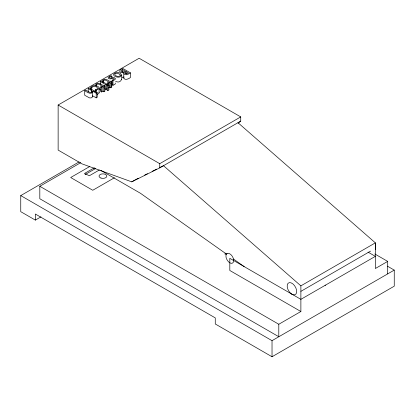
<?xml version="1.0" encoding="UTF-8"?>
<svg xmlns="http://www.w3.org/2000/svg" width="415" height="415" viewBox="0 0 415 415"><rect width="100%" height="100%" fill="white"/><g stroke="black" fill="none" stroke-linecap="round" stroke-linejoin="round"><path stroke-width="0.62" d="M375.357 249.654L375.482 242.967L237.971 122.705M123.758 73.497L124.142 72.381C119.665 74.062 117.341 69.907 122.965 68.548L130.466 72.879L130.466 77.517C128.723 78.72 125.252 80.712 123.758 78.134L123.758 73.497C125.252 76.075 128.723 74.083 130.466 72.879M123.758 78.134L123.805 77.6M121.548 74.97C120.604 80.012 108.606 75.265 115.941 72.682C124.075 70.275 123.696 85.22 115.583 81.361M291.927 294.24L290.697 293.338A6.744 3.891 60 0 1 288.026 283.326A6.744 3.891 60 0 1 295.833 287.834A6.744 3.891 60 0 1 293.161 294.764L291.937 294.178M92.773 91.725C91.393 95.331 86.502 91.933 84.712 90.636L84.712 95.268L89.458 97.888L91.15 97.919L92.675 96.835L92.685 91.191L96.218 93.235L97.219 92.654L97.219 97.292L96.218 97.867L92.685 95.829L92.773 96.363M91.736 90.086L91.736 87.767C93.017 85.651 96.586 86.045 97.665 88.105L97.338 88.919L95.383 89.801L95.383 92.12M90.875 89.588L90.875 87.269L92.255 86.133L94.179 85.557A3.937 2.272 0 0 1 96.415 85.765L98.339 86.714L99.019 87.529A3.263 1.883 0 0 1 98.806 88.779L96.218 90.283L95.383 89.801M325.516 285.121L325.064 285.38M238.226 123.136L240.731 121.113L240.731 116.911L139.129 58.25L58.136 105.016L58.136 150.085L82.025 163.878L131.752 181.848L159.739 167.878L240.731 121.113M95.958 85.879L95.958 84.141C98.142 81.895 101.146 84.261 103.128 85.49L103.817 85.096L104.564 85.526L104.564 86.688M102.842 82.486L102.842 80.168C105.026 77.921 108.03 80.287 110.011 81.516L110.701 81.122L111.448 81.553L111.448 86.19M96.648 86.279L96.648 84.541C98.443 82.922 100.523 85.454 102.126 86.071L100.689 86.901L100.689 91.533L101.436 91.969L102.879 91.139L103.973 91.772L104.876 91.139L104.876 86.502L103.875 85.926L104.564 85.526M103.532 82.305L103.532 80.562C105.327 78.949 107.407 81.475 109.01 82.097L107.573 82.927L107.573 85.246M103.973 91.772L103.973 87.134L104.876 86.502M108.32 87.996L109.762 87.166L110.857 87.793L110.857 83.161L111.76 82.528L110.758 81.952L111.448 81.553M110.857 87.793L111.76 87.166L111.76 82.528M84.712 90.636L85.713 90.06L89.91 92.431A0.949 0.55 0 0 0 91.248 92.358L91.84 91.674L91.777 90.667L88.213 88.613L88.213 92.089M88.213 88.613L89.215 88.037L97.219 92.654M100.414 84.463L100.414 81.568L101.416 80.992L106.92 84.167L106.92 89.956L107.916 90.532L108.917 89.956L108.917 85.324L107.916 84.748L106.92 85.324L107.916 85.9L108.917 85.324M122.705 69.616L121.123 70.7L121.024 71.219C122.083 72.542 124.199 71.94 125.444 71.198L122.705 69.616L122.705 71.935M126.119 71.588L124.822 72.755L125.382 73.621L126.642 73.849L128.619 73.03L126.119 71.588L126.119 73.906M100.689 86.901L101.436 87.332L102.879 86.502L103.973 87.134M100.414 81.568L105.918 84.748L106.92 84.167M107.573 82.927L108.32 83.358L109.762 82.528L110.857 83.161M104.819 88.748L105.918 89.381L106.92 88.805M40.95 216.863L35.342 220.1L20.75 211.671L20.75 195.595L79.058 161.928M39.814 186.283L278.797 324.26L278.797 336.721L39.814 198.744L39.814 186.283L80.79 162.628M89.604 166.591L70.68 177.521L92.758 190.267L114.467 177.734M94.433 167.743L84.478 173.491L89.37 175.737L99.341 169.984M85.028 174.622L95.538 168.552M58.136 105.016L159.739 163.676L240.731 116.911M131.752 181.848L134.974 179.986M226.227 253.824L225.122 254.462L225.122 253.129M278.797 324.26L300.88 311.509L300.88 285.852L375.357 242.858L375.357 268.515L387.693 261.393L387.693 273.848M300.911 291.33L370.528 251.142M20.75 195.595L272.027 340.668L394.25 270.103L394.25 286.184L272.027 356.75L215.266 323.975L215.266 317.89L35.342 214.016L35.342 220.1M97.11 94.558L98.806 93.411A3.263 1.883 0 0 0 99.019 92.161M135.513 179.674L138.371 178.248M144.653 175.109L147.507 173.688M152.077 171.405L156.647 169.123M159.5 167.696L163.5 165.704L300.88 285.852M115.354 83.031L115.168 84.063L114.483 84.577L112.963 85.262L112.133 84.779L112.133 80.147L112.963 80.624L114.483 79.945L115.168 79.426L115.354 78.394C113.715 76.438 111.054 78.938 109.28 77.745L109.71 76.92L111.9 76.22L111.9 77.958M112.133 80.147L113.71 79.524L114.218 78.772C112.491 77.667 108.751 80.437 108.004 77.579L109.84 76.075L110.981 75.691L111.9 76.22M124.142 77.019L121.974 77.361M93.634 91.067L95.637 91.17M102.842 80.168L103.532 80.562M95.958 84.141L96.648 84.541M99.076 88.945L101.11 90.117M90.875 87.269L91.736 87.767M374.787 253.944L387.693 261.393M368.058 252.133L375.357 256.346L300.88 299.345L229.811 258.312L229.811 270.476L300.88 311.509M387.486 266.197L394.25 270.103M100.845 170.399L140.431 193.255L226.476 254.089M233.489 259.048L244.17 266.601M121.434 79.187L121.548 79.607M272.027 340.668L272.027 356.75M159.739 163.676L159.739 167.878M112.963 80.624L112.963 85.262M109.762 82.528L109.762 87.166M108.32 83.358L108.32 85.096M107.916 85.9L107.916 90.532M105.918 84.748L105.918 89.381M102.879 86.502L102.879 91.139M101.436 87.332L101.436 91.969M99.112 87.949L99.112 92.587M96.218 90.283L96.218 92.602M96.218 93.235L96.218 97.867M91.777 90.667L91.777 92.41M120.303 75.369L120.2 75.623C118.664 77.252 115.847 76.277 114.763 74.622L114.856 74.103C116.397 72.469 119.198 73.471 120.293 75.11L120.303 75.369M227.062 253.549L226.445 254.12A5.499 3.175 60 0 0 228.805 262.067A5.499 3.175 60 0 0 233.702 260.558L233.178 258.011A5.499 3.175 60 0 0 227.062 253.549M100.985 178.066A3.901 2.251 0 0 0 106.842 176.116A3.901 2.251 0 0 0 100.985 174.165A3.901 2.251 0 0 0 100.985 178.066"/></g></svg>
